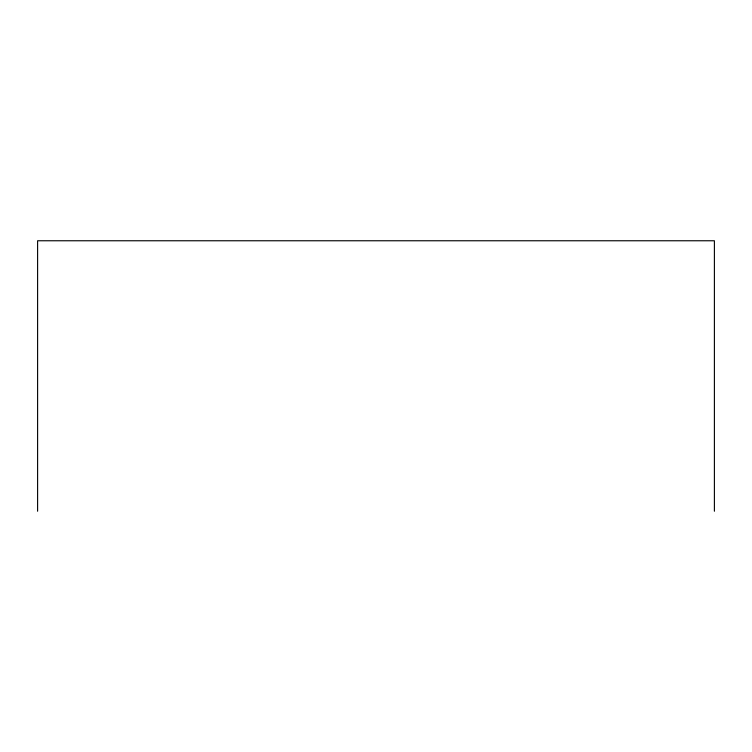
<?xml version="1.0" encoding="UTF-8"?>
<svg xmlns="http://www.w3.org/2000/svg" width="752" height="752" viewBox="0 0 752 752"><rect width="100%" height="100%" fill="white"/><g stroke="black" fill="none" stroke-linecap="round" stroke-linejoin="round"><path stroke-width="1.13" d="M714.4 511.238L714.4 240.762L37.6 240.762L37.6 511.238"/></g></svg>
